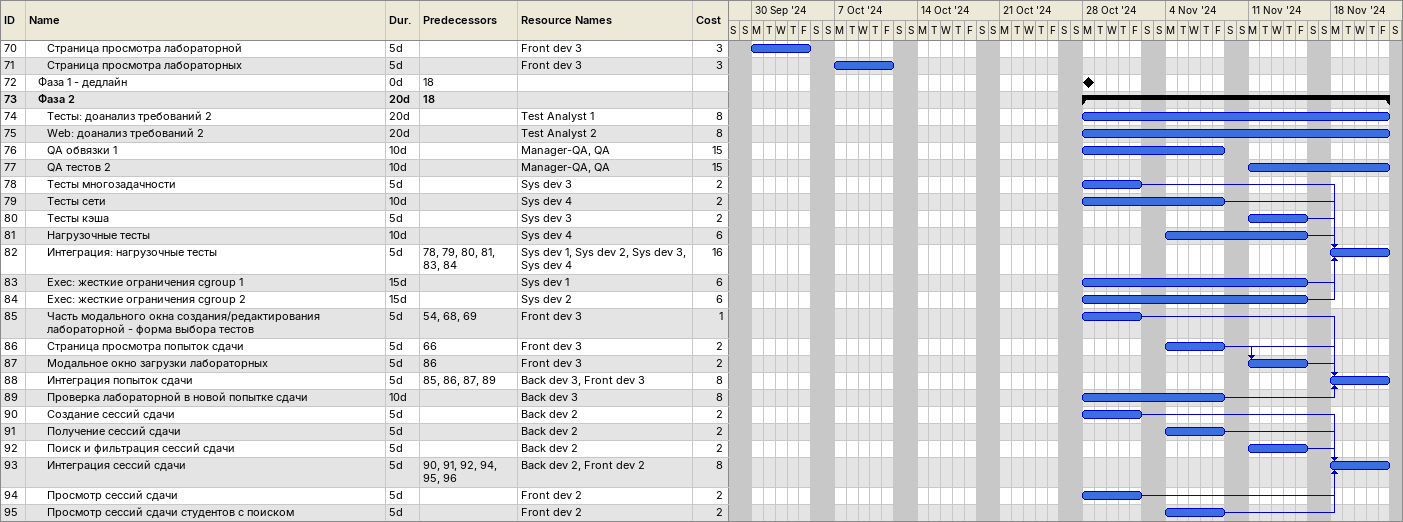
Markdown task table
| ID | Level | Task | Duration | Start | Finish | Predecessors | Resources | Cost |
|---|---|---|---|---|---|---|---|---|
| 70 | 3 | Страница просмотра лабораторной | 5d | 2024-09-30 | 2024-10-04 |  | Front dev 3 | 3 |
| 71 | 3 | Страница просмотра лабораторных | 5d | 2024-10-07 | 2024-10-11 |  | Front dev 3 | 3 |
| 72 | 2 | Фаза 1 - дедлайн | 0d | 2024-10-28 | 2024-10-28 | 18 |  |  |
| 73 | 2 | **Фаза 2** | 20d | 2024-10-28 | 2024-11-22 | 18 |  |  |
| 74 | 3 | Тесты: доанализ требований 2 | 20d | 2024-10-28 | 2024-11-22 |  | Test Analyst 1 | 8 |
| 75 | 3 | Web: доанализ требований 2 | 20d | 2024-10-28 | 2024-11-22 |  | Test Analyst 2 | 8 |
| 76 | 3 | QA обвязки 1 | 10d | 2024-10-28 | 2024-11-08 |  | Manager-QA, QA | 15 |
| 77 | 3 | QA тестов 2 | 10d | 2024-11-11 | 2024-11-22 |  | Manager-QA, QA | 15 |
| 78 | 3 | Тесты многозадачности | 5d | 2024-10-28 | 2024-11-01 |  | Sys dev 3 | 2 |
| 79 | 3 | Тесты сети | 10d | 2024-10-28 | 2024-11-08 |  | Sys dev 4 | 2 |
| 80 | 3 | Тесты кэша | 5d | 2024-11-11 | 2024-11-15 |  | Sys dev 3 | 2 |
| 81 | 3 | Нагрузочные тесты | 10d | 2024-11-04 | 2024-11-15 |  | Sys dev 4 | 6 |
| 82 | 3 | Интеграция: нагрузочные тесты | 5d | 2024-11-18 | 2024-11-22 | 78, 79, 80, 81, 83, 84 | Sys dev 1, Sys dev 2, Sys dev 3, Sys dev 4 | 16 |
| 83 | 3 | Exec: жесткие ограничения cgroup 1 | 15d | 2024-10-28 | 2024-11-15 |  | Sys dev 1 | 6 |
| 84 | 3 | Exec: жесткие ограничения cgroup 2 | 15d | 2024-10-28 | 2024-11-15 |  | Sys dev 2 | 6 |
| 85 | 3 | Часть модального окна создания/редактирования лабораторной - форма выбора тестов | 5d | 2024-10-28 | 2024-11-01 | 54, 68, 69 | Front dev 3 | 1 |
| 86 | 3 | Страница просмотра попыток сдачи | 5d | 2024-11-04 | 2024-11-08 | 66 | Front dev 3 | 2 |
| 87 | 3 | Модальное окно загрузки лабораторных | 5d | 2024-11-11 | 2024-11-15 | 86 | Front dev 3 | 2 |
| 88 | 3 | Интеграция попыток сдачи | 5d | 2024-11-18 | 2024-11-22 | 85, 86, 87, 89 | Back dev 3, Front dev 3 | 8 |
| 89 | 3 | Проверка лабораторной в новой попытке сдачи | 10d | 2024-10-28 | 2024-11-08 |  | Back dev 3 | 8 |
| 90 | 3 | Создание сессий сдачи | 5d | 2024-10-28 | 2024-11-01 |  | Back dev 2 | 2 |
| 91 | 3 | Получение сессий сдачи | 5d | 2024-11-04 | 2024-11-08 |  | Back dev 2 | 2 |
| 92 | 3 | Поиск и фильтрация сессий сдачи | 5d | 2024-11-11 | 2024-11-15 |  | Back dev 2 | 2 |
| 93 | 3 | Интеграция сессий сдачи | 5d | 2024-11-18 | 2024-11-22 | 90, 91, 92, 94, 95, 96 | Back dev 2, Front dev 2 | 8 |
| 94 | 3 | Просмотр сессий сдачи | 5d | 2024-10-28 | 2024-11-01 |  | Front dev 2 | 2 |
| 95 | 3 | Просмотр сессий сдачи студентов с поиском | 5d | 2024-11-04 | 2024-11-08 |  | Front dev 2 | 2 |
